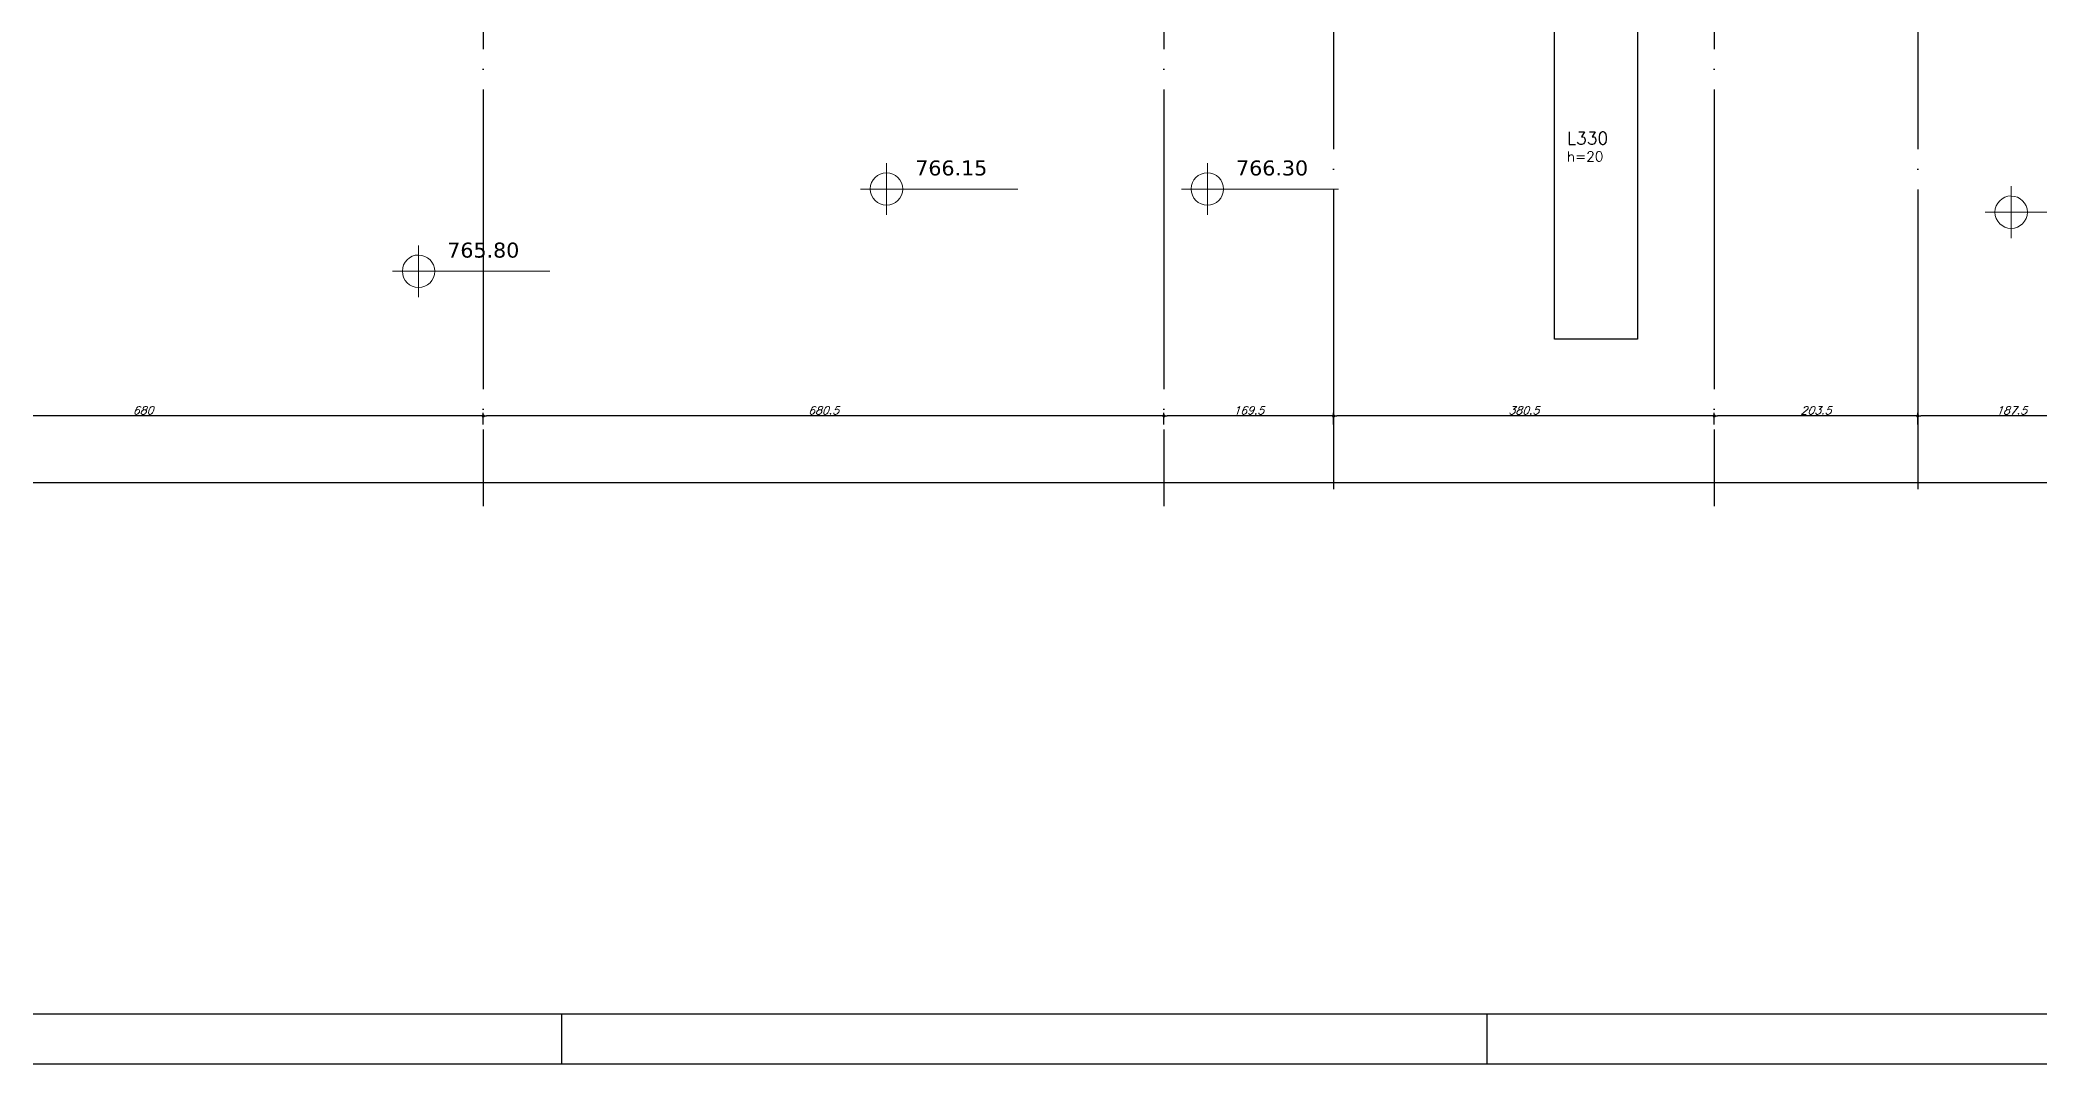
# Model space of a CAD drawing. Header units: millimetres. Extents: x -4107 to 5538, y -2094 to 2406.
# Drawn here: x -2383 to -384, y -2094 to -1070 of the extents above; entities that cross this region are included whole.
import ezdxf
from ezdxf.enums import TextEntityAlignment as Align

# ---------------------------------------------------------------- set-up
doc = ezdxf.new("R2010")
doc.units = ezdxf.units.MM
doc.header["$LTSCALE"] = 50
doc.linetypes.add('EIXO', pattern=[6.8, 6, -0.4, 0, -0.4])
doc.layers.add('A-ANNO-NOTE', color=253, linetype='Continuous', lineweight=9)
for name, color, linetype in [('F-COTAS', 106, 'Continuous'), ('F-EIXO', 12, 'EIXO'), ('F-LAJES', 3, 'Continuous'), ('F-LAJES-DIM', 2, 'Continuous'), ('F-LAJES-NOME', 4, 'Continuous'), ('F-MARGEM', 1, 'Continuous'), ('F-TEXTO', 6, 'Continuous')]:
    doc.layers.add(name, color=color, linetype=linetype)
doc.styles.add('CP-TEXT-INCL', font='simplex.shx', dxfattribs={"oblique": 20})
doc.styles.add('ROMANS', font='simplex.shx')
doc.styles.add('Verdana_3', font='verdana.ttf', dxfattribs={"height": 20})
doc.dimstyles.new('CP-COTAS-50', dxfattribs={"dimscale": 0.64, "dimtxt": 12.5, "dimasz": 5, "dimexe": 5, "dimexo": 5, "dimgap": 2.5, "dimtad": 1, "dimdec": 1, "dimdsep": 46, "dimtxsty": 'CP-TEXT-INCL', "dimblk1": 'DOT', "dimblk2": 'DOT', "dimsah": 1, "dimcen": 9, "dimclrd": 256, "dimclre": 256, "dimclrt": 256, "dimadec": 0, "dimazin": 0, "dimtfac": 1, "dimtdec": 1, "dimtmove": 2, "dimatfit": 3, "dimldrblk": 'DOT', "dimfxl": 0, "dimtolj": 1, "dimarcsym": 0})

# ---------------------------------------------------------------- blocks, each defined once
blk = doc.blocks.new('*U20')
at = {"layer": 'F-EIXO'}
blk.add_line((0, 0), (0, -3477.9), dxfattribs=at)
at = {"layer": 'F-TEXTO', "style": 'ROMANS'}
blk.add_attdef('EIXO', text='', height=17.5, rotation=360, dxfattribs=at).set_placement((0, 28.2), align=Align.MIDDLE_CENTER)
blk = doc.blocks.new('*U22')
at = {"layer": 'F-EIXO'}
blk.add_line((0, 0), (0, -3477.9), dxfattribs=at)
at = {"layer": 'F-TEXTO', "style": 'ROMANS'}
blk.add_attdef('EIXO', text='', height=17.5, rotation=360, dxfattribs=at).set_placement((0, 28.2), align=Align.MIDDLE_CENTER)
blk = doc.blocks.new('*U15')
at = {"layer": 'F-EIXO'}
blk.add_line((0, 0), (0, -3377.9), dxfattribs=at)
at = {"layer": 'F-TEXTO', "style": 'ROMANS'}
blk.add_attdef('EIXO', text='', height=17.5, rotation=360, dxfattribs=at).set_placement((0, 28.2), align=Align.MIDDLE_CENTER)
blk = doc.blocks.new('*U12')
at = {"layer": 'F-EIXO'}
blk.add_line((0, 0), (0, -3477.9), dxfattribs=at)
at = {"layer": 'F-TEXTO', "style": 'ROMANS'}
blk.add_attdef('EIXO', text='', height=17.5, rotation=360, dxfattribs=at).set_placement((0, 28.2), align=Align.MIDDLE_CENTER)
blk = doc.blocks.new('_DOT')
at = {"color": 0, "linetype": 'ByBlock'}
blk.add_line((-0.5, 0), (-1, 0), dxfattribs=at)
at = {"color": 0, "linetype": 'ByBlock', "const_width": 0.5}
blk.add_lwpolyline([(-0.25, 0, 1), (0.25, 0, 1)], format="xyb", close=True, dxfattribs=at)
blk = doc.blocks.new('*D28')
at = {"layer": 'DEFPOINTS', "color": 0, "linetype": 'Continuous', "transparency": 16777216}
for p in [(-3540, -934.5), (3264.5, -934.5), (3264.5, -1512.9)]:
    blk.add_point(p, dxfattribs=at)
at = {"layer": 'F-COTAS', "linetype": 'Continuous', "lineweight": -2, "transparency": 16777216}
for p, q in [((-3540, -937.7), (-3540, -1516.1)), ((3264.5, -937.7), (3264.5, -1516.1)), ((-3536.8, -1512.9), (3261.3, -1512.9))]:
    blk.add_line(p, q, dxfattribs=at)
at = {"layer": 'F-COTAS', "linetype": 'Continuous', "lineweight": -2, "transparency": 16777216, "xscale": 3.2, "yscale": 3.2, "zscale": 3.2, "rotation": 180}
blk.add_blockref('_DOT', (-3540, -1512.9), dxfattribs=at)
at = {"layer": 'F-COTAS', "linetype": 'Continuous', "lineweight": -2, "transparency": 16777216, "xscale": 3.2, "yscale": 3.2, "zscale": 3.2}
blk.add_blockref('_DOT', (3264.5, -1512.9), dxfattribs=at)
at = {"layer": 'F-COTAS', "linetype": 'Continuous', "transparency": 16777216, "insert": (-137.8, -1507.3), "char_height": 8, "attachment_point": 5, "style": 'CP-TEXT-INCL'}
blk.add_mtext('\\A1;6804.5', dxfattribs=at)
blk = doc.blocks.new('*D43')
at = {"layer": 'DEFPOINTS', "color": 0, "linetype": 'Continuous', "transparency": 16777216}
for p in [(-506, -1446.2), (-506, -1457.8), (-318.5, -1457.8)]:
    blk.add_point(p, dxfattribs=at)
at = {"layer": 'F-COTAS', "linetype": 'Continuous', "lineweight": -2, "transparency": 16777216}
for p, q in [((-506, -1454.6), (-506, -1443)), ((-321.7, -1446.2), (-502.8, -1446.2)), ((-318.5, -1454.6), (-318.5, -1443))]:
    blk.add_line(p, q, dxfattribs=at)
at = {"layer": 'F-COTAS', "linetype": 'Continuous', "lineweight": -2, "transparency": 16777216, "xscale": 3.2, "yscale": 3.2, "zscale": 3.2, "rotation": 180}
blk.add_blockref('_DOT', (-506, -1446.2), dxfattribs=at)
at = {"layer": 'F-COTAS', "linetype": 'Continuous', "lineweight": -2, "transparency": 16777216, "xscale": 3.2, "yscale": 3.2, "zscale": 3.2}
blk.add_blockref('_DOT', (-318.5, -1446.2), dxfattribs=at)
at = {"layer": 'F-COTAS', "linetype": 'Continuous', "transparency": 16777216, "insert": (-412.3, -1440.6), "char_height": 8, "attachment_point": 5, "style": 'CP-TEXT-INCL'}
blk.add_mtext('\\A1;187.5', dxfattribs=at)
blk = doc.blocks.new('*D44')
at = {"layer": 'DEFPOINTS', "color": 0, "linetype": 'Continuous', "transparency": 16777216}
for p in [(-709.5, -1446.2), (-709.5, -1457.8), (-506, -1457.8)]:
    blk.add_point(p, dxfattribs=at)
at = {"layer": 'F-COTAS', "linetype": 'Continuous', "lineweight": -2, "transparency": 16777216}
for p, q in [((-709.5, -1454.6), (-709.5, -1443)), ((-509.2, -1446.2), (-706.3, -1446.2)), ((-506, -1454.6), (-506, -1443))]:
    blk.add_line(p, q, dxfattribs=at)
at = {"layer": 'F-COTAS', "linetype": 'Continuous', "lineweight": -2, "transparency": 16777216, "xscale": 3.2, "yscale": 3.2, "zscale": 3.2, "rotation": 180}
blk.add_blockref('_DOT', (-709.5, -1446.2), dxfattribs=at)
at = {"layer": 'F-COTAS', "linetype": 'Continuous', "lineweight": -2, "transparency": 16777216, "xscale": 3.2, "yscale": 3.2, "zscale": 3.2}
blk.add_blockref('_DOT', (-506, -1446.2), dxfattribs=at)
at = {"layer": 'F-COTAS', "linetype": 'Continuous', "transparency": 16777216, "insert": (-607.8, -1440.6), "char_height": 8, "attachment_point": 5, "style": 'CP-TEXT-INCL'}
blk.add_mtext('\\A1;203.5', dxfattribs=at)
blk = doc.blocks.new('*D45')
at = {"layer": 'DEFPOINTS', "color": 0, "linetype": 'Continuous', "transparency": 16777216}
for p in [(-1090, -1446.2), (-1090, -1457.8), (-709.5, -1457.8)]:
    blk.add_point(p, dxfattribs=at)
at = {"layer": 'F-COTAS', "linetype": 'Continuous', "lineweight": -2, "transparency": 16777216}
for p, q in [((-1090, -1454.6), (-1090, -1443)), ((-712.7, -1446.2), (-1086.8, -1446.2)), ((-709.5, -1454.6), (-709.5, -1443))]:
    blk.add_line(p, q, dxfattribs=at)
at = {"layer": 'F-COTAS', "linetype": 'Continuous', "lineweight": -2, "transparency": 16777216, "xscale": 3.2, "yscale": 3.2, "zscale": 3.2, "rotation": 180}
blk.add_blockref('_DOT', (-1090, -1446.2), dxfattribs=at)
at = {"layer": 'F-COTAS', "linetype": 'Continuous', "lineweight": -2, "transparency": 16777216, "xscale": 3.2, "yscale": 3.2, "zscale": 3.2}
blk.add_blockref('_DOT', (-709.5, -1446.2), dxfattribs=at)
at = {"layer": 'F-COTAS', "linetype": 'Continuous', "transparency": 16777216, "insert": (-899.8, -1440.6), "char_height": 8, "attachment_point": 5, "style": 'CP-TEXT-INCL'}
blk.add_mtext('\\A1;380.5', dxfattribs=at)
blk = doc.blocks.new('*D46')
at = {"layer": 'DEFPOINTS', "color": 0, "linetype": 'Continuous', "transparency": 16777216}
for p in [(-1259.5, -1446.2), (-1259.5, -1457.8), (-1090, -1457.8)]:
    blk.add_point(p, dxfattribs=at)
at = {"layer": 'F-COTAS', "linetype": 'Continuous', "lineweight": -2, "transparency": 16777216}
for p, q in [((-1259.5, -1454.6), (-1259.5, -1443)), ((-1093.2, -1446.2), (-1256.3, -1446.2)), ((-1090, -1454.6), (-1090, -1443))]:
    blk.add_line(p, q, dxfattribs=at)
at = {"layer": 'F-COTAS', "linetype": 'Continuous', "lineweight": -2, "transparency": 16777216, "xscale": 3.2, "yscale": 3.2, "zscale": 3.2, "rotation": 180}
blk.add_blockref('_DOT', (-1259.5, -1446.2), dxfattribs=at)
at = {"layer": 'F-COTAS', "linetype": 'Continuous', "lineweight": -2, "transparency": 16777216, "xscale": 3.2, "yscale": 3.2, "zscale": 3.2}
blk.add_blockref('_DOT', (-1090, -1446.2), dxfattribs=at)
at = {"layer": 'F-COTAS', "linetype": 'Continuous', "transparency": 16777216, "insert": (-1174.8, -1440.6), "char_height": 8, "attachment_point": 5, "style": 'CP-TEXT-INCL'}
blk.add_mtext('\\A1;169.5', dxfattribs=at)
blk = doc.blocks.new('*D47')
at = {"layer": 'DEFPOINTS', "color": 0, "linetype": 'Continuous', "transparency": 16777216}
for p in [(-1940, -1446.2), (-1940, -1457.8), (-1259.5, -1457.8)]:
    blk.add_point(p, dxfattribs=at)
at = {"layer": 'F-COTAS', "linetype": 'Continuous', "lineweight": -2, "transparency": 16777216}
for p, q in [((-1940, -1454.6), (-1940, -1443)), ((-1262.7, -1446.2), (-1936.8, -1446.2)), ((-1259.5, -1454.6), (-1259.5, -1443))]:
    blk.add_line(p, q, dxfattribs=at)
at = {"layer": 'F-COTAS', "linetype": 'Continuous', "lineweight": -2, "transparency": 16777216, "xscale": 3.2, "yscale": 3.2, "zscale": 3.2, "rotation": 180}
blk.add_blockref('_DOT', (-1940, -1446.2), dxfattribs=at)
at = {"layer": 'F-COTAS', "linetype": 'Continuous', "lineweight": -2, "transparency": 16777216, "xscale": 3.2, "yscale": 3.2, "zscale": 3.2}
blk.add_blockref('_DOT', (-1259.5, -1446.2), dxfattribs=at)
at = {"layer": 'F-COTAS', "linetype": 'Continuous', "transparency": 16777216, "insert": (-1599.8, -1440.6), "char_height": 8, "attachment_point": 5, "style": 'CP-TEXT-INCL'}
blk.add_mtext('\\A1;680.5', dxfattribs=at)
blk = doc.blocks.new('*D48')
at = {"layer": 'DEFPOINTS', "color": 0, "linetype": 'Continuous', "transparency": 16777216}
for p in [(-2620, -1446.2), (-2620, -1457.8), (-1940, -1457.8)]:
    blk.add_point(p, dxfattribs=at)
at = {"layer": 'F-COTAS', "linetype": 'Continuous', "lineweight": -2, "transparency": 16777216}
for p, q in [((-2620, -1454.6), (-2620, -1443)), ((-1943.2, -1446.2), (-2616.8, -1446.2)), ((-1940, -1454.6), (-1940, -1443))]:
    blk.add_line(p, q, dxfattribs=at)
at = {"layer": 'F-COTAS', "linetype": 'Continuous', "lineweight": -2, "transparency": 16777216, "xscale": 3.2, "yscale": 3.2, "zscale": 3.2, "rotation": 180}
blk.add_blockref('_DOT', (-2620, -1446.2), dxfattribs=at)
at = {"layer": 'F-COTAS', "linetype": 'Continuous', "lineweight": -2, "transparency": 16777216, "xscale": 3.2, "yscale": 3.2, "zscale": 3.2}
blk.add_blockref('_DOT', (-1940, -1446.2), dxfattribs=at)
at = {"layer": 'F-COTAS', "linetype": 'Continuous', "transparency": 16777216, "insert": (-2280, -1440.6), "char_height": 8, "attachment_point": 5, "style": 'CP-TEXT-INCL'}
blk.add_mtext('\\A1;680', dxfattribs=at)
blk = doc.blocks.new('A0-4L_900')
at = {"layer": 'F-MARGEM', "color": 2}
for p, q in [((44.9, 1), (44.9, 0)), ((63.4, 1), (63.4, 0))]:
    blk.add_line(p, q, dxfattribs=at)
blk.add_lwpolyline([(0, 0), (0, 90), (192.9, 90), (192.9, 0)], close=True, dxfattribs=at)
at = {"layer": 'F-MARGEM', "color": 7}
blk.add_lwpolyline([(2.5, 89), (191.9, 89), (191.9, 1), (2.5, 1)], close=True, dxfattribs=at)
blk = doc.blocks.new('LGN-COTA - LGN-COTA-475391-Térreo')
at = {"layer": 'A-ANNO-NOTE'}
for p, q in [((-0.009, -0.238), (-0.009, 0.28)), ((-0.268, 0.021), (1.302, 0.021))]:
    blk.add_line(p, q, dxfattribs=at)
for centre, start, end in [((-0.009, 0.022), 90, 180), ((-0.009, 0.021), 180, 270), ((-0.009, 0.021), 360, 90), ((-0.009, 0.021), 270, 0)]:
    blk.add_arc(centre, 0.162, start, end, dxfattribs=at)
blk = doc.blocks.new('zw$7512')
at = {"layer": 'A-ANNO-NOTE', "xscale": 100, "yscale": 100, "zscale": 100}
for p in [(-1336.4, -1435.3), (-1015.7, -1435.3), (-212.2, -1458.5), (-1804.2, -1517.6)]:
    blk.add_blockref('LGN-COTA - LGN-COTA-475391-Térreo', p, dxfattribs=at)
at = {"layer": 'A-ANNO-NOTE', "style": 'Verdana_3'}
for s, p in [('766.15', (-1308.6, -1419.6)), ('766.30', (-987.9, -1419.6)), ('765.80', (-1776.4, -1501.8))]:
    blk.add_text(s, height=15, dxfattribs=at).set_placement(p)

msp = doc.modelspace()

# ---------------------------------------------------------------- linework, layer by layer
at = {"layer": 'F-LAJES'}
for p, q in [((-869, -1369.262), (-869, -1040.262)), ((-786, -1040.262), (-786, -1369.262)), ((-786, -1369.262), (-869, -1369.262))]:
    msp.add_line(p, q, dxfattribs=at)

# ---------------------------------------------------------------- block references
at = {"layer": 'A-ANNO-NOTE', "linetype": 'Continuous'}
msp.add_blockref('zw$7512', (-199.5, 214), dxfattribs=at)
at = {"layer": 'F-EIXO', "linetype": 'Continuous'}
for name, p in [('*U22', (-1940, 1941.357)), ('*U12', (-1259.5, 1941.357)), ('*U20', (-709.5, 1941.357)), ('*U15', (-1090, 1841.357)), ('*U15', (-506, 1841.357))]:
    msp.add_blockref(name, p, dxfattribs=at)
at = {"layer": 'F-MARGEM', "linetype": 'Continuous', "xscale": 50, "yscale": 50, "zscale": 50}
msp.add_blockref('A0-4L_900', (-4106.604, -2094.493), dxfattribs=at)

# ---------------------------------------------------------------- texts
at = {"layer": 'F-LAJES-DIM', "linetype": 'Continuous', "style": 'ROMANS'}
msp.add_text('h=20', height=10, dxfattribs=at).set_placement((-856.696, -1191.601))
at = {"layer": 'F-LAJES-NOME', "linetype": 'Continuous', "style": 'ROMANS'}
msp.add_text('L330', height=12.5, dxfattribs=at).set_placement((-856.696, -1174.601))

# ---------------------------------------------------------------- dimensions: what is measured, and where the dimension line sits
at = {"layer": 'F-COTAS', "linetype": 'Continuous'}
for base, p1, p2, picture, middle in [((3264.5, -1512.867), (-3540, -934.5), (3264.5, -934.5), '*D28', (-137.75, -1507.267)), ((-2620, -1446.152), (-1940, -1457.806), (-2620, -1457.806), '*D48', (-2280, -1440.552)), ((-1940, -1446.152), (-1259.5, -1457.806), (-1940, -1457.806), '*D47', (-1599.75, -1440.552)), ((-1259.5, -1446.152), (-1090, -1457.806), (-1259.5, -1457.806), '*D46', (-1174.75, -1440.552)), ((-1090, -1446.152), (-709.5, -1457.806), (-1090, -1457.806), '*D45', (-899.75, -1440.552)), ((-709.5, -1446.152), (-506, -1457.806), (-709.5, -1457.806), '*D44', (-607.75, -1440.552)), ((-506, -1446.152), (-318.5, -1457.806), (-506, -1457.806), '*D43', (-412.25, -1440.552))]:
    dim = msp.add_linear_dim(base=base, p1=p1, p2=p2, dimstyle='CP-COTAS-50', dxfattribs=at)
    dim.commit()
    dim.dimension.update_dxf_attribs({"geometry": picture, "text_midpoint": middle})

doc.saveas('drawing.dxf')
